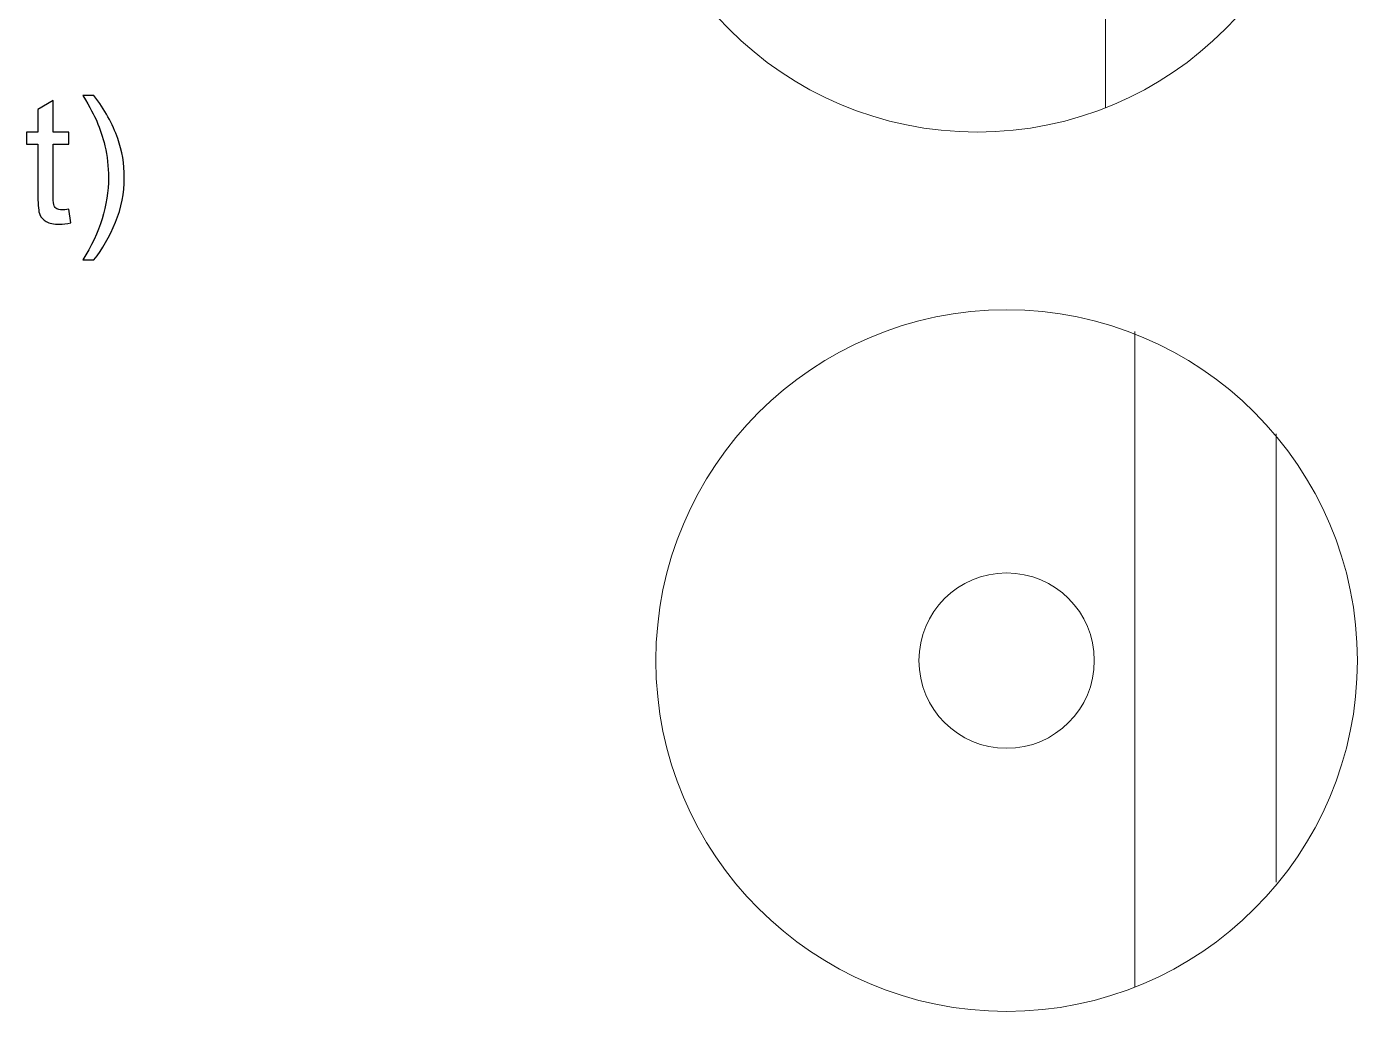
# Model space of a CAD drawing. Header units: millimetres. Extents: x -819 to 558, y -342 to 336.
# Drawn here: x -537.6 to -441.3, y 163.5 to 234.8 of the extents above; entities that cross this region are included whole.
import ezdxf

# ---------------------------------------------------------------- set-up
doc = ezdxf.new("R2010")
doc.units = ezdxf.units.MM
doc.header["$MEASUREMENT"] = 0
doc.layers.add('#Layer 1', color=7, linetype='Continuous')

msp = doc.modelspace()

# ---------------------------------------------------------------- linework, layer by layer
at = {"layer": '#Layer 1', "color": 7, "lineweight": 9}
for points in [[(-443.4125, 252.5468), (-443.4125, 238.5198), (-454.7851, 227.1468), (-468.8127, 227.1468), (-468.8127, 227.1468), (-482.8408, 227.1468), (-494.2124, 238.5198), (-494.2127, 252.5468), (-494.2127, 252.5468), (-494.2124, 266.5759), (-482.8412, 277.9476), (-468.8127, 277.9472), (-468.8127, 277.9472), (-454.7847, 277.9472), (-443.4125, 266.5752), (-443.4125, 252.5468)], [(-441.2783, 188.876), (-441.2783, 174.849), (-452.6509, 163.476), (-466.6785, 163.476), (-466.6785, 163.476), (-480.7066, 163.476), (-492.0782, 174.849), (-492.0785, 188.876), (-492.0785, 188.876), (-492.0782, 202.9051), (-480.707, 214.2768), (-466.6785, 214.2764), (-466.6785, 214.2764), (-452.6505, 214.2764), (-441.2783, 202.9044), (-441.2783, 188.876)], [(-460.3286, 188.876), (-460.3286, 185.3689), (-463.1715, 182.5267), (-466.6785, 182.5267), (-466.6785, 182.5267), (-470.1856, 182.5267), (-473.0282, 185.3689), (-473.0282, 188.876), (-473.0282, 188.876), (-473.0285, 192.3831), (-470.1856, 195.2267), (-466.6785, 195.2267), (-466.6785, 195.2267), (-463.1719, 195.226), (-460.3286, 192.3831), (-460.3286, 188.876)]]:
    msp.add_open_spline(points, degree=3, knots=[0, 0, 0, 0, 0.25, 0.25, 0.25, 0.25, 0.5, 0.5, 0.5, 0.5, 0.75, 0.75, 0.75, 0.75, 1, 1, 1, 1], dxfattribs=at)
at = {"layer": '#Layer 1', "color": 250, "lineweight": 9}
for points in [[(-459.5193, 276.3739), (-459.5193, 276.3739), (-459.5193, 228.9252), (-459.5193, 228.9252)], [(-457.3851, 212.7031), (-457.3851, 212.7031), (-457.3851, 165.2544), (-457.3851, 165.2544)], [(-447.1546, 205.2946), (-447.1546, 205.2946), (-447.1546, 172.8391), (-447.1546, 172.8391)]]:
    msp.add_open_spline(points, degree=3, dxfattribs=at)
at = {"layer": '#Layer 1', "color": 250}
for points, knots in [([(-534.5935, 221.5571), (-534.5935, 221.5571), (-534.4326, 220.5707), (-534.4326, 220.5707), (-534.4326, 220.5707), (-534.7459, 220.5051), (-535.0274, 220.4712), (-535.2751, 220.4712), (-535.2751, 220.4712), (-535.6815, 220.4712), (-535.9947, 220.5347), (-536.2191, 220.6638), (-536.2191, 220.6638), (-536.4414, 220.7908), (-536.598, 220.9602), (-536.689, 221.1697), (-536.689, 221.1697), (-536.78, 221.3772), (-536.8266, 221.8174), (-536.8266, 222.4863), (-536.8266, 222.4863), (-536.8266, 222.4863), (-536.8266, 226.2751), (-536.8266, 226.2751), (-536.8266, 226.2751), (-536.8266, 226.2751), (-537.6457, 226.2751), (-537.6457, 226.2751), (-537.6457, 226.2751), (-537.6457, 226.2751), (-537.6457, 227.143), (-537.6457, 227.143), (-537.6457, 227.143), (-537.6457, 227.143), (-536.8266, 227.143), (-536.8266, 227.143), (-536.8266, 227.143), (-536.8266, 227.143), (-536.8266, 228.7749), (-536.8266, 228.7749), (-536.8266, 228.7749), (-536.8266, 228.7749), (-535.7153, 229.4438), (-535.7153, 229.4438), (-535.7153, 229.4438), (-535.7153, 229.4438), (-535.7153, 227.143), (-535.7153, 227.143), (-535.7153, 227.143), (-535.7153, 227.143), (-534.5935, 227.143), (-534.5935, 227.143), (-534.5935, 227.143), (-534.5935, 227.143), (-534.5935, 226.2751), (-534.5935, 226.2751), (-534.5935, 226.2751), (-534.5935, 226.2751), (-535.7153, 226.2751), (-535.7153, 226.2751), (-535.7153, 226.2751), (-535.7153, 226.2751), (-535.7153, 222.4249), (-535.7153, 222.4249), (-535.7153, 222.4249), (-535.7153, 222.1053), (-535.6963, 221.9021), (-535.6582, 221.8111), (-535.6582, 221.8111), (-535.618, 221.7201), (-535.5545, 221.6481), (-535.4656, 221.5931), (-535.4656, 221.5931), (-535.3767, 221.5401), (-535.2497, 221.5126), (-535.0846, 221.5126), (-535.0846, 221.5126), (-534.9597, 221.5126), (-534.7967, 221.5274), (-534.5935, 221.5571)], [0, 0, 0, 0, 0.05, 0.05, 0.05, 0.05, 0.1, 0.1, 0.1, 0.1, 0.15, 0.15, 0.15, 0.15, 0.2, 0.2, 0.2, 0.2, 0.25, 0.25, 0.25, 0.25, 0.3, 0.3, 0.3, 0.3, 0.35, 0.35, 0.35, 0.35, 0.4, 0.4, 0.4, 0.4, 0.45, 0.45, 0.45, 0.45, 0.5, 0.5, 0.5, 0.5, 0.55, 0.55, 0.55, 0.55, 0.6, 0.6, 0.6, 0.6, 0.65, 0.65, 0.65, 0.65, 0.7, 0.7, 0.7, 0.7, 0.75, 0.75, 0.75, 0.75, 0.8, 0.8, 0.8, 0.8, 0.85, 0.85, 0.85, 0.85, 0.9, 0.9, 0.9, 0.9, 0.95, 0.95, 0.95, 0.95, 1, 1, 1, 1]), ([(-532.771, 217.8846), (-532.771, 217.8846), (-533.5711, 217.8846), (-533.5711, 217.8846), (-533.5711, 217.8846), (-532.335, 219.8701), (-531.7169, 221.8555), (-531.7169, 223.8452), (-531.7169, 223.8452), (-531.7169, 224.622), (-531.8058, 225.3925), (-531.9836, 226.1587), (-531.9836, 226.1587), (-532.1233, 226.7768), (-532.3202, 227.3737), (-532.5721, 227.9431), (-532.5721, 227.9431), (-532.7329, 228.3156), (-533.0653, 228.9358), (-533.5711, 229.8036), (-533.5711, 229.8036), (-533.5711, 229.8036), (-532.771, 229.8036), (-532.771, 229.8036), (-532.771, 229.8036), (-531.9942, 228.7664), (-531.4185, 227.725), (-531.046, 226.6794), (-531.046, 226.6794), (-530.7285, 225.7777), (-530.5697, 224.8358), (-530.5697, 223.8515), (-530.5697, 223.8515), (-530.5697, 222.7339), (-530.7835, 221.6566), (-531.2111, 220.613), (-531.2111, 220.613), (-531.6386, 219.5716), (-532.1593, 218.6615), (-532.771, 217.8846)], [0, 0, 0, 0, 0.1, 0.1, 0.1, 0.1, 0.2, 0.2, 0.2, 0.2, 0.3, 0.3, 0.3, 0.3, 0.4, 0.4, 0.4, 0.4, 0.5, 0.5, 0.5, 0.5, 0.6, 0.6, 0.6, 0.6, 0.7, 0.7, 0.7, 0.7, 0.8, 0.8, 0.8, 0.8, 0.9, 0.9, 0.9, 0.9, 1, 1, 1, 1])]:
    msp.add_open_spline(points, degree=3, knots=knots, dxfattribs=at)

doc.saveas('drawing.dxf')
